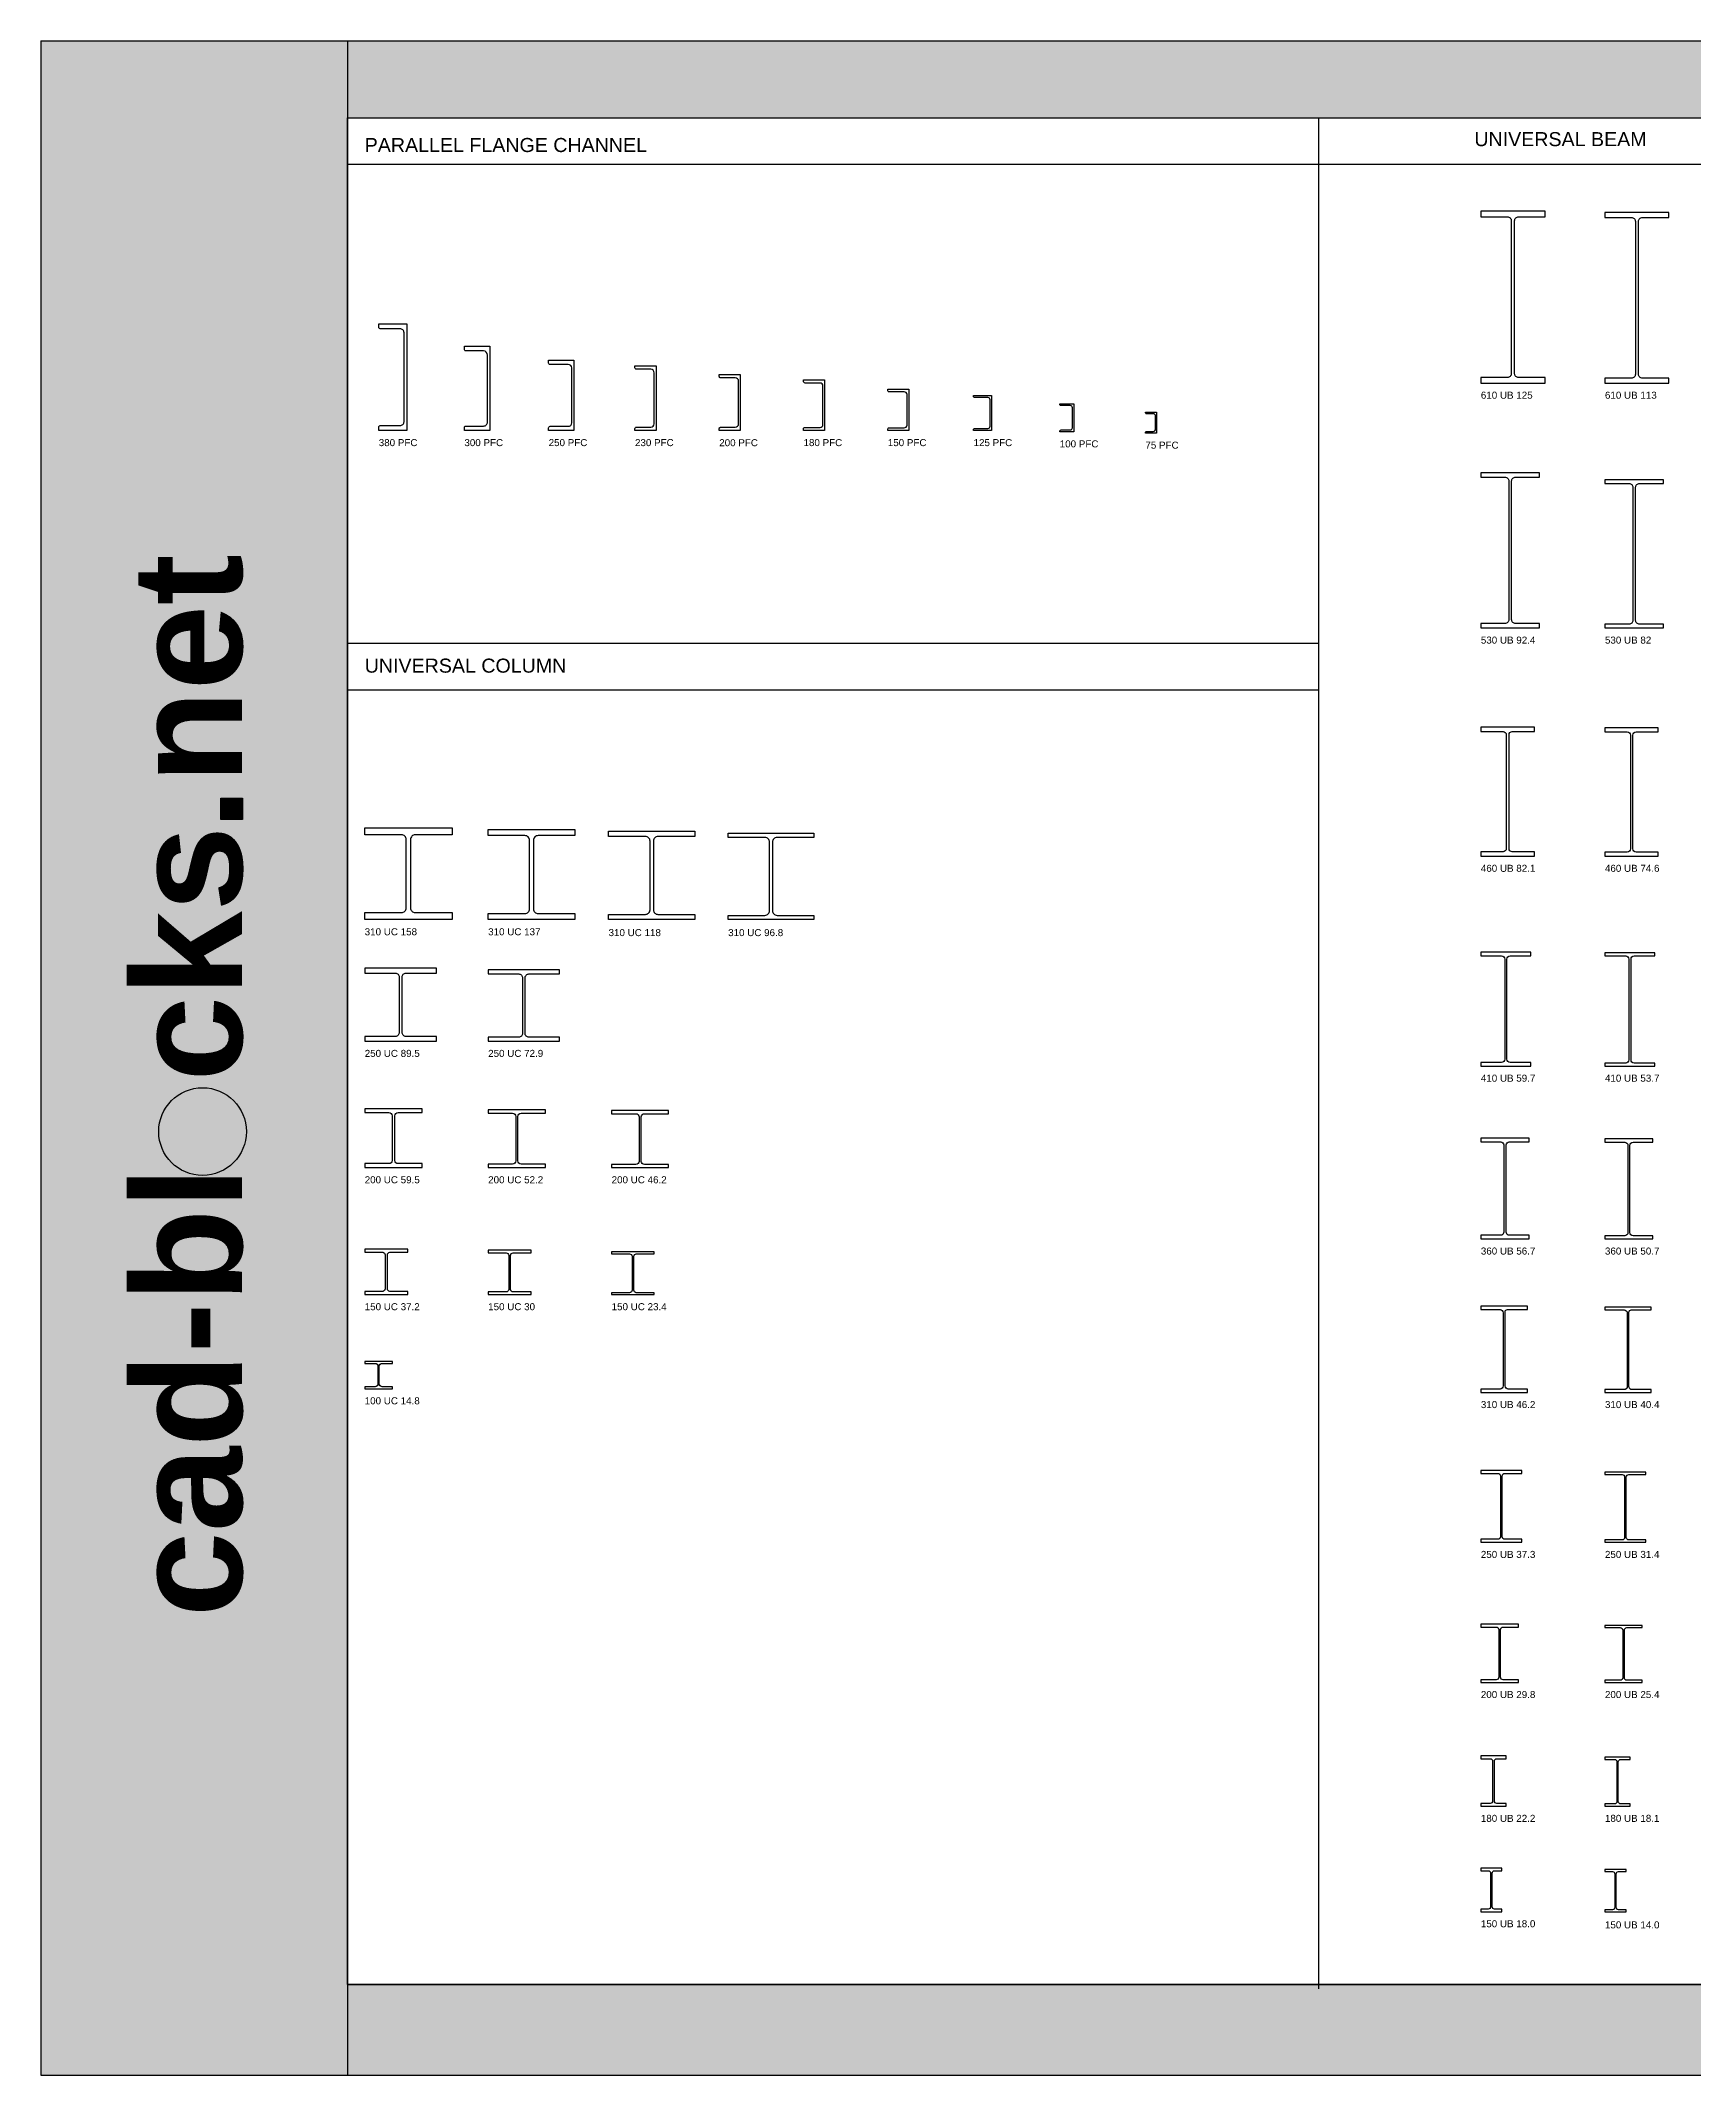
# Model space of a CAD drawing. Header units: millimetres. Extents: x 19846 to 33488, y 10918 to 18163.
# Drawn here: x 19846 to 25731, y 10918 to 18163 of the extents above; entities that cross this region are included whole.
import ezdxf

# ---------------------------------------------------------------- set-up
doc = ezdxf.new("R2010")
doc.units = ezdxf.units.MM
doc.layers.add('www.cad-blocks.net', color=7, linetype='Continuous')
doc.styles.add('ISOCP', font='isocp.shx')
doc.styles.get("Standard").update_dxf_attribs({"font": 'arial.ttf'})

# ---------------------------------------------------------------- blocks, each defined once
blk = doc.blocks.new('FORMAT')
at = {"layer": 'www.cad-blocks.net', "true_color": 0x444444}
blk.add_hatch(color=250, dxfattribs=at).paths.add_polyline_path([(20939.5, 18163), (19846.5, 18163), (19846.5, 10918.4), (20939.5, 10918.4)])
at = {"layer": 'www.cad-blocks.net', "true_color": 0x546d8e}
h = blk.add_hatch(color=155, dxfattribs=at)
h.set_gradient(color1=(68, 68, 68), color2=(84, 109, 142), tint=1)
h.paths.add_polyline_path([(20939.5, 18163), (20939.5, 17888.6), (33487.9, 17888.6), (33487.9, 18163)])
for points in [[(20488.3, 15466), (20488.3, 15389.8), (20564.7, 15389.8), (20564.7, 15466)], [(20266.6, 14278.7, 1), (20578.9, 14278.7, 1)]]:
    blk.add_hatch(color=155, dxfattribs=at).paths.add_polyline_path(points)
h = blk.add_hatch(color=155, dxfattribs=at)
h.set_gradient(color1=(68, 68, 68), color2=(84, 109, 142), tint=1)
h.paths.add_polyline_path([(20939.5, 11241.5), (20939.5, 10918.4), (33487.9, 10918.4), (33487.9, 11241.5)])
at = {"layer": 'www.cad-blocks.net', "color": 250, "true_color": 0x444444}
for p, q in [((19846.5, 18163), (20939.5, 18163)), ((19846.5, 18163), (19846.5, 10918.4)), ((20939.5, 18163), (20939.5, 10918.4)), ((19846.5, 10918.4), (20939.5, 10918.4))]:
    blk.add_line(p, q, dxfattribs=at)
at = {"layer": 'www.cad-blocks.net'}
blk.add_line((20939.5, 18163), (20939.5, 10918.4), dxfattribs=at)
at = {"layer": 'www.cad-blocks.net', "color": 155, "true_color": 0x546d8e}
for p, q in [((20939.5, 18163), (33487.9, 18163)), ((20939.5, 17888.6), (33487.9, 17888.6)), ((20939.5, 17888.6), (20939.5, 11241.5)), ((20939.5, 17888.6), (33487.9, 17888.6)), ((24396.9, 17888.6), (24396.9, 11226.5)), ((33487.9, 17721.6), (20939.5, 17721.6)), ((24396.9, 16017.1), (20939.5, 16017.1)), ((24396.9, 15850.2), (20939.5, 15850.2)), ((20939.5, 11241.5), (33487.9, 11241.5)), ((20939.5, 11241.5), (33487.9, 11241.5)), ((20939.5, 10918.4), (33487.9, 10918.4))]:
    blk.add_line(p, q, dxfattribs=at)
for points in [[(20939.5, 17888.6), (33487.9, 17888.6), (33487.9, 11241.5), (20939.5, 11241.5)], [(20488.3, 15389.8), (20488.3, 15466), (20564.7, 15466), (20564.7, 15389.8)]]:
    blk.add_lwpolyline(points, close=True, dxfattribs=at)
blk.add_circle((20422.8, 14278.7), 156.1, dxfattribs=at)
at = {"layer": 'www.cad-blocks.net', "color": 155, "true_color": 0x546d8e, "char_height": 50, "attachment_point": 1, "style": 'ISOCP'}
for s, insert in [('{\\fArial|b0|i0|c0|p34;UNIVERSAL BEAM}', (24951.8, 17837.5)), ('{\\fArial|b0|i0|c0|p34;PARALLEL FLANGE CHANNEL}', (21000.3, 17816.6)), ('{\\fArial|b0|i0|c0|p34;UNIVERSAL COLUMN}', (21000.3, 15962.8))]:
    blk.add_mtext(s, dxfattribs=dict(at, insert=insert))
at = {"layer": 'www.cad-blocks.net', "insert": (20173.4, 12550.4), "char_height": 390, "attachment_point": 1, "rotation": 90}
blk.add_mtext_dynamic_manual_height_columns('{\\fArial|b1|i0|c0|p34;\\C255;\\c16777215;cad-bl  cks net}', width=28100.867, gutter_width=12.5, heights=[0], dxfattribs=at)

msp = doc.modelspace()

# ---------------------------------------------------------------- linework, layer by layer
for points in [[(25095.3, 17522.2, -0.414214), (25109.3, 17536.2), (25203.9, 17536.2), (25203.9, 17555.8), (24974.9, 17555.8), (24974.9, 17536.2), (25069.4, 17536.2, -0.414214), (25083.4, 17522.2), (25083.4, 16977.4, -0.414214), (25069.4, 16963.4), (24974.9, 16963.4), (24974.9, 16943.8), (25203.9, 16943.8), (25203.9, 16963.4), (25109.3, 16963.4, -0.414214), (25095.3, 16977.4), (25095.3, 17522.2)], [(25536.4, 17519.5, -0.414214), (25550.4, 17533.5), (25644.8, 17533.5), (25644.8, 17550.8), (25416.8, 17550.8), (25416.8, 17533.5), (25511.2, 17533.5, -0.414214), (25525.2, 17519.5), (25525.2, 16975.1, -0.414214), (25511.2, 16961.1), (25416.8, 16961.1), (25416.8, 16943.8), (25644.8, 16943.8), (25644.8, 16961.1), (25550.4, 16961.1, -0.414214), (25536.4, 16975.1), (25536.4, 17519.5)], [(25084.5, 16595.3, -0.414214), (25098.5, 16609.3), (25183.9, 16609.3), (25183.9, 16624.9), (24974.9, 16624.9), (24974.9, 16609.3), (25060.3, 16609.3, -0.414214), (25074.3, 16595.3), (25074.3, 16101.5, -0.414214), (25060.3, 16087.5), (24974.9, 16087.5), (24974.9, 16071.9), (25183.9, 16071.9), (25183.9, 16087.5), (25098.5, 16087.5, -0.414214), (25084.5, 16101.5), (25084.5, 16595.3)], [(25526.1, 16572.7, -0.414214), (25540.1, 16586.7), (25625.8, 16586.7), (25625.8, 16599.9), (25416.8, 16599.9), (25416.8, 16586.7), (25502.5, 16586.7, -0.414214), (25516.5, 16572.7), (25516.5, 16099.1, -0.414214), (25502.5, 16085.1), (25416.8, 16085.1), (25416.8, 16071.9), (25625.8, 16071.9), (25625.8, 16085.1), (25540.1, 16085.1, -0.414214), (25526.1, 16099.1), (25526.1, 16572.7)], [(25075.3, 15691.8, -0.414214), (25086.7, 15703.2), (25165.9, 15703.2), (25165.9, 15719.2), (24974.9, 15719.2), (24974.9, 15703.2), (25054, 15703.2, -0.414214), (25065.4, 15691.8), (25065.4, 15286.6, -0.414214), (25054, 15275.2), (24974.9, 15275.2), (24974.9, 15259.2), (25165.9, 15259.2), (25165.9, 15275.2), (25086.7, 15275.2, -0.414214), (25075.3, 15286.6), (25075.3, 15691.8)], [(25516.3, 15690.3, -0.414214), (25527.7, 15701.7), (25606.8, 15701.7), (25606.8, 15716.2), (25416.8, 15716.2), (25416.8, 15701.7), (25495.8, 15701.7, -0.414214), (25507.2, 15690.3), (25507.2, 15285.1, -0.414214), (25495.8, 15273.7), (25416.8, 15273.7), (25416.8, 15259.2), (25606.8, 15259.2), (25606.8, 15273.7), (25527.7, 15273.7, -0.414214), (25516.3, 15285.1), (25516.3, 15690.3)], [(21147.5, 14617.6, -0.414214), (21133.5, 14631.6), (21133.5, 14829, -0.414214), (21147.5, 14843), (21256.3, 14843), (21256.3, 14860.3), (21000.3, 14860.3), (21000.3, 14843), (21109, 14843, -0.414214), (21123, 14829), (21123, 14631.6, -0.414214), (21109, 14617.6), (21000.3, 14617.6), (21000.3, 14600.3), (21256.3, 14600.3), (21256.3, 14617.6), (21147.5, 14617.6)], [(21571.2, 14826.1, -0.414214), (21585.2, 14840.1), (21693.9, 14840.1), (21693.9, 14854.3), (21439.9, 14854.3), (21439.9, 14840.1), (21548.6, 14840.1, -0.414214), (21562.6, 14826.1), (21562.6, 14628.5, -0.414214), (21548.6, 14614.5), (21439.9, 14614.5), (21439.9, 14600.3), (21693.9, 14600.3), (21693.9, 14614.5), (21585.2, 14614.5, -0.414214), (21571.2, 14628.5), (21571.2, 14826.1)], [(25067.8, 14892.8, -0.414214), (25079.2, 14904.2), (25152.9, 14904.2), (25152.9, 14917), (24974.9, 14917), (24974.9, 14904.2), (25048.6, 14904.2, -0.414214), (25060, 14892.8), (25060, 14536.2, -0.414214), (25048.6, 14524.8), (24974.9, 14524.8), (24974.9, 14512), (25152.9, 14512), (25152.9, 14524.8), (25079.2, 14524.8, -0.414214), (25067.8, 14536.2), (25067.8, 14892.8)], [(25509.6, 14892.7, -0.414214), (25521, 14904.1), (25594.8, 14904.1), (25594.8, 14915), (25416.8, 14915), (25416.8, 14904.1), (25490.6, 14904.1, -0.414214), (25502, 14892.7), (25502, 14534.3, -0.414214), (25490.6, 14522.9), (25416.8, 14522.9), (25416.8, 14512), (25594.8, 14512), (25594.8, 14522.9), (25521, 14522.9, -0.414214), (25509.6, 14534.3), (25509.6, 14892.7)], [(21119, 14164.5, -0.414214), (21107.6, 14175.9), (21107.6, 14334.7, -0.414214), (21119, 14346.1), (21205.3, 14346.1), (21205.3, 14360.3), (21000.3, 14360.3), (21000.3, 14346.1), (21086.6, 14346.1, -0.414214), (21098, 14334.7), (21098, 14175.9, -0.414214), (21086.6, 14164.5), (21000.3, 14164.5), (21000.3, 14150.3), (21205.3, 14150.3), (21205.3, 14164.5), (21119, 14164.5)], [(21545.9, 14332.4, -0.414214), (21557.3, 14343.8), (21643.9, 14343.8), (21643.9, 14356.3), (21439.9, 14356.3), (21439.9, 14343.8), (21526.5, 14343.8, -0.414214), (21537.9, 14332.4), (21537.9, 14174.2, -0.414214), (21526.5, 14162.8), (21439.9, 14162.8), (21439.9, 14150.3), (21643.9, 14150.3), (21643.9, 14162.8), (21557.3, 14162.8, -0.414214), (21545.9, 14174.2), (21545.9, 14332.4)], [(21984.7, 14330.9, -0.414214), (21996.1, 14342.3), (22082.6, 14342.3), (22082.6, 14353.3), (21879.6, 14353.3), (21879.6, 14342.3), (21966, 14342.3, -0.414214), (21977.4, 14330.9), (21977.4, 14172.7, -0.414214), (21966, 14161.3), (21879.6, 14161.3), (21879.6, 14150.3), (22082.6, 14150.3), (22082.6, 14161.3), (21996.1, 14161.3, -0.414214), (21984.7, 14172.7), (21984.7, 14330.9)], [(25064.9, 14231.1, -0.414214), (25076.3, 14242.5), (25146.9, 14242.5), (25146.9, 14255.5), (24974.9, 14255.5), (24974.9, 14242.5), (25045.5, 14242.5, -0.414214), (25056.9, 14231.1), (25056.9, 13920.9, -0.414214), (25045.5, 13909.5), (24974.9, 13909.5), (24974.9, 13896.5), (25146.9, 13896.5), (25146.9, 13909.5), (25076.3, 13909.5, -0.414214), (25064.9, 13920.9), (25064.9, 14231.1)], [(25505.9, 14229.6, -0.414214), (25517.3, 14241), (25587.8, 14241), (25587.8, 14252.5), (25416.8, 14252.5), (25416.8, 14241), (25487.2, 14241, -0.414214), (25498.6, 14229.6), (25498.6, 13919.4, -0.414214), (25487.2, 13908), (25416.8, 13908), (25416.8, 13896.5), (25587.8, 13896.5), (25587.8, 13908), (25517.3, 13908, -0.414214), (25505.9, 13919.4), (25505.9, 14229.6)], [(21081.3, 13839.9, -0.414214), (21090.2, 13848.8), (21154.3, 13848.8), (21154.3, 13860.3), (21000.3, 13860.3), (21000.3, 13848.8), (21064.3, 13848.8, -0.414214), (21073.2, 13839.9), (21073.2, 13718.7, -0.414214), (21064.3, 13709.8), (21000.3, 13709.8), (21000.3, 13698.3), (21154.3, 13698.3), (21154.3, 13709.8), (21090.2, 13709.8, -0.414214), (21081.3, 13718.7), (21081.3, 13839.9)], [(21519.7, 13838, -0.414214), (21528.6, 13846.9), (21592.9, 13846.9), (21592.9, 13856.3), (21439.9, 13856.3), (21439.9, 13846.9), (21504.2, 13846.9, -0.414214), (21513.1, 13838), (21513.1, 13716.6, -0.414214), (21504.2, 13707.7), (21439.9, 13707.7), (21439.9, 13698.3), (21592.9, 13698.3), (21592.9, 13707.7), (21528.6, 13707.7, -0.414214), (21519.7, 13716.6), (21519.7, 13838)], [(21958.6, 13834.6, -0.414214), (21967.5, 13843.5), (22031.6, 13843.5), (22031.6, 13850.3), (21879.6, 13850.3), (21879.6, 13843.5), (21943.6, 13843.5, -0.414214), (21952.5, 13834.6), (21952.5, 13714, -0.414214), (21943.6, 13705.1), (21879.6, 13705.1), (21879.6, 13698.3), (22031.6, 13698.3), (22031.6, 13705.1), (21967.5, 13705.1, -0.414214), (21958.6, 13714), (21958.6, 13834.6)], [(25061.2, 13637, -0.414214), (25069.2, 13645), (25140.9, 13645), (25140.9, 13656.8), (24974.9, 13656.8), (24974.9, 13645), (25043.1, 13645, -0.414214), (25054.5, 13633.6), (25054.5, 13373, -0.414214), (25043.1, 13361.6), (24974.9, 13361.6), (24974.9, 13349.8), (25140.9, 13349.8), (25140.9, 13361.6), (25072.6, 13361.6, -0.414214), (25061.2, 13373), (25061.2, 13637)], [(25502.3, 13635.6, -0.414214), (25510.3, 13643.6), (25581.8, 13643.6), (25581.8, 13653.8), (25416.8, 13653.8), (25416.8, 13643.6), (25484.8, 13643.6, -0.414214), (25496.2, 13632.2), (25496.2, 13371.4, -0.414214), (25484.8, 13360), (25416.8, 13360), (25416.8, 13349.8), (25581.8, 13349.8), (25581.8, 13360), (25513.7, 13360, -0.414214), (25502.3, 13371.4), (25502.3, 13635.6)], [(21052.3, 13443.3, -0.414214), (21062.3, 13453.3), (21099.3, 13453.3), (21099.3, 13460.3), (21000.3, 13460.3), (21000.3, 13453.3), (21037.3, 13453.3, -0.414214), (21047.3, 13443.3), (21047.3, 13380.3, -0.414214), (21037.3, 13370.3), (21000.3, 13370.3), (21000.3, 13363.3), (21099.3, 13363.3), (21099.3, 13370.3), (21062.3, 13370.3, -0.414214), (21052.3, 13380.3), (21052.3, 13443.3)], [(25051.1, 13052.5, -0.414214), (25060, 13061.4), (25120.9, 13061.4), (25120.9, 13072.3), (24974.9, 13072.3), (24974.9, 13061.4), (25035.8, 13061.4, -0.414214), (25044.7, 13052.5), (25044.7, 12836.1, -0.414214), (25035.8, 12827.2), (24974.9, 12827.2), (24974.9, 12816.3), (25120.9, 12816.3), (25120.9, 12827.2), (25060, 12827.2, -0.414214), (25051.1, 12836.1), (25051.1, 13052.5)], [(25492.8, 13048.8, -0.414214), (25501.7, 13057.7), (25562.8, 13057.7), (25562.8, 13066.3), (25416.8, 13066.3), (25416.8, 13057.7), (25477.8, 13057.7, -0.414214), (25486.7, 13048.8), (25486.7, 12833.8, -0.414214), (25477.8, 12824.9), (25416.8, 12824.9), (25416.8, 12816.3), (25562.8, 12816.3), (25562.8, 12824.9), (25501.7, 12824.9, -0.414214), (25492.8, 12833.8), (25492.8, 13048.8)], [(25045, 12505.8, -0.414214), (25053.9, 12514.7), (25108.9, 12514.7), (25108.9, 12524.3), (24974.9, 12524.3), (24974.9, 12514.7), (25029.8, 12514.7, -0.414214), (25038.7, 12505.8), (25038.7, 12335.8, -0.414214), (25029.8, 12326.9), (24974.9, 12326.9), (24974.9, 12317.3), (25108.9, 12317.3), (25108.9, 12326.9), (25053.9, 12326.9, -0.414214), (25045, 12335.8), (25045, 12505.8)], [(25486.2, 12503.6, -0.414214), (25495.1, 12512.5), (25549.8, 12512.5), (25549.8, 12520.3), (25416.8, 12520.3), (25416.8, 12512.5), (25471.5, 12512.5, -0.414214), (25480.4, 12503.6), (25480.4, 12334, -0.414214), (25471.5, 12325.1), (25416.8, 12325.1), (25416.8, 12317.3), (25549.8, 12317.3), (25549.8, 12325.1), (25495.1, 12325.1, -0.414214), (25486.2, 12334), (25486.2, 12503.6)], [(25022.9, 12036.6, -0.414214), (25031.8, 12045.5), (25064.9, 12045.5), (25064.9, 12055.5), (24974.9, 12055.5), (24974.9, 12045.5), (25008, 12045.5, -0.414214), (25016.9, 12036.6), (25016.9, 11895.4, -0.414214), (25008, 11886.5), (24974.9, 11886.5), (24974.9, 11876.5), (25064.9, 11876.5), (25064.9, 11886.5), (25031.8, 11886.5, -0.414214), (25022.9, 11895.4), (25022.9, 12036.6)], [(25464.3, 12034.6, -0.414214), (25473.2, 12043.5), (25506.8, 12043.5), (25506.8, 12051.5), (25416.8, 12051.5), (25416.8, 12043.5), (25450.4, 12043.5, -0.414214), (25459.3, 12034.6), (25459.3, 11893.4, -0.414214), (25450.4, 11884.5), (25416.8, 11884.5), (25416.8, 11876.5), (25506.8, 11876.5), (25506.8, 11884.5), (25473.2, 11884.5, -0.414214), (25464.3, 11893.4), (25464.3, 12034.6)], [(25015.4, 11638.6, -0.414214), (25023.4, 11646.6), (25049.9, 11646.6), (25049.9, 11656.1), (24974.9, 11656.1), (24974.9, 11646.6), (25001.4, 11646.6, -0.414214), (25009.4, 11638.6), (25009.4, 11518.6, -0.414214), (25001.4, 11510.6), (24974.9, 11510.6), (24974.9, 11501.1), (25049.9, 11501.1), (25049.9, 11510.6), (25023.4, 11510.6, -0.414214), (25015.4, 11518.6), (25015.4, 11638.6)], [(25456.8, 11636.1, -0.414214), (25464.8, 11644.1), (25491.8, 11644.1), (25491.8, 11651.1), (25416.8, 11651.1), (25416.8, 11644.1), (25443.8, 11644.1, -0.414214), (25451.8, 11636.1), (25451.8, 11516.1, -0.414214), (25443.8, 11508.1), (25416.8, 11508.1), (25416.8, 11501.1), (25491.8, 11501.1), (25491.8, 11508.1), (25464.8, 11508.1, -0.414214), (25456.8, 11516.1), (25456.8, 11636.1)]]:
    msp.add_lwpolyline(points, format="xyb")
for points in [[(21150.3, 17154.9), (21150.3, 16774.9), (21050.3, 16774.9), (21050.3, 16787.4, -0.414214), (21055.3, 16792.4), (21126.3, 16792.4, 0.414214), (21140.3, 16806.4), (21140.3, 17123.4, 0.414214), (21126.3, 17137.4), (21055.3, 17137.4, -0.414214), (21050.3, 17142.4), (21050.3, 17154.9), (21150.3, 17154.9)], [(21445.3, 17074.9), (21445.3, 16774.9), (21355.3, 16774.9), (21355.3, 16785.9, -0.414214), (21360.3, 16790.9), (21423.3, 16790.9, 0.414214), (21437.3, 16804.9), (21437.3, 17043.4, 0.392645), (21423.3, 17058.9), (21360.3, 17058.9, -0.414214), (21355.3, 17063.9), (21355.3, 17074.9), (21445.3, 17074.9)], [(21745.3, 17024.9), (21745.3, 16774.9), (21655.3, 16774.9), (21655.3, 16784.9, -0.414214), (21660.3, 16789.9), (21725.3, 16789.9, 0.414214), (21737.3, 16801.9), (21737.3, 16997.9, 0.414214), (21725.3, 17009.9), (21660.3, 17009.9, -0.414214), (21655.3, 17014.9), (21655.3, 17024.9), (21745.3, 17024.9)], [(22037.8, 17004.9), (22037.8, 16774.9), (21962.8, 16774.9), (21962.8, 16781.9, -0.414214), (21967.8, 16786.9), (22019.3, 16786.9, 0.414214), (22031.3, 16798.9), (22031.3, 16980.9, 0.414214), (22019.3, 16992.9), (21967.8, 16992.9, -0.414214), (21962.8, 16997.9), (21962.8, 17004.9), (22037.8, 17004.9)], [(22337.8, 16974.7), (22337.8, 16774.7), (22262.8, 16774.7), (22262.8, 16781.7, -0.414214), (22267.8, 16786.7), (22319.8, 16786.7, 0.414214), (22331.8, 16798.7), (22331.8, 16950.7, 0.414214), (22319.8, 16962.7), (22267.8, 16962.7, -0.414214), (22262.8, 16967.7), (22262.8, 16974.7), (22337.8, 16974.7)], [(22637.9, 16954.9), (22637.9, 16774.9), (22562.9, 16774.9), (22562.9, 16780.9, -0.414214), (22567.9, 16785.9), (22621.9, 16785.9, 0.414214), (22631.9, 16795.9), (22631.9, 16933.9, 0.414214), (22621.9, 16943.9), (22568.2, 16943.9, -0.414214), (22563.2, 16948.9), (22563.2, 16954.9), (22637.9, 16954.9)], [(22937.5, 16922.4), (22937.5, 16774.9), (22863, 16774.9), (22863, 16779.4, -0.414214), (22868, 16784.4), (22921.5, 16784.4, 0.414214), (22931.5, 16794.4), (22931.5, 16902.9, 0.414214), (22921.5, 16912.9), (22868, 16912.9, -0.414214), (22863, 16917.9), (22863, 16922.4), (22937.5, 16922.4)], [(23232.1, 16899.9), (23232.1, 16774.9), (23168.4, 16774.9), (23168.4, 16777.4, -0.414214), (23173.4, 16782.4), (23219.4, 16782.4, 0.414214), (23227.4, 16790.4), (23227.4, 16884.4, 0.414214), (23219.4, 16892.4), (23173.4, 16892.4, -0.414214), (23168.4, 16897.4), (23168.4, 16899.9), (23232.1, 16899.9)], [(23525.3, 16870.4), (23525.3, 16770.4), (23475.3, 16770.4), (23475.3, 16772.1, -0.414214), (23480.3, 16777.1), (23512.6, 16777.1, 0.414214), (23520.6, 16785.1), (23520.6, 16855.7, 0.414214), (23512.6, 16863.7), (23480.3, 16863.7, -0.414214), (23475.3, 16868.7), (23475.3, 16870.4), (23525.3, 16870.4)], [(23820.3, 16840.9), (23820.3, 16765.9), (23780.3, 16765.9), (23780.3, 16767.6, -0.439758), (23785.3, 16772), (23808.5, 16772, 0.414214), (23816.5, 16780), (23816.5, 16826.8, 0.414214), (23808.5, 16834.8), (23785.3, 16834.8, -0.439758), (23780.3, 16839.2), (23780.3, 16840.9), (23820.3, 16840.9)], [(21000.3, 15335.3), (21000.3, 15360.3), (21311.3, 15360.3), (21311.3, 15335.3), (21180.1, 15335.3, 0.414214), (21163.6, 15318.8), (21163.6, 15074.8, 0.414214), (21180.1, 15058.3), (21311.3, 15058.3), (21311.3, 15033.3), (21000.3, 15033.3), (21000.3, 15058.3), (21131.4, 15058.3, 0.414214), (21147.9, 15074.8), (21147.9, 15318.8, 0.414214), (21131.4, 15335.3)], [(21439.9, 15332.6), (21439.9, 15354.3), (21748.9, 15354.3), (21748.9, 15332.6), (21617.8, 15332.6, 0.414214), (21601.3, 15316.1), (21601.3, 15071.5, 0.414214), (21617.8, 15055), (21748.9, 15055), (21748.9, 15033.3), (21439.9, 15033.3), (21439.9, 15055), (21571, 15055, 0.414214), (21587.5, 15071.5), (21587.5, 15316.1, 0.414214), (21571, 15332.6)], [(21868.7, 15329.6), (21868.7, 15348.3), (22175.8, 15348.3), (22175.8, 15329.6), (22044.7, 15329.6, 0.414214), (22028.2, 15313.1), (22028.2, 15068.5, 0.414214), (22044.7, 15052), (22175.8, 15052), (22175.8, 15033.3), (21868.7, 15033.3), (21868.7, 15052), (21999.8, 15052, 0.414214), (22016.3, 15068.5), (22016.3, 15313.1, 0.414214), (21999.8, 15329.6)], [(22294.5, 15325.9), (22294.5, 15341.3), (22599.5, 15341.3), (22599.5, 15325.9), (22468.5, 15325.9, 0.414214), (22452, 15309.4), (22452, 15065.2, 0.414214), (22468.5, 15048.7), (22599.5, 15048.7), (22599.5, 15033.3), (22294.5, 15033.3), (22294.5, 15048.7), (22425.6, 15048.7, 0.414214), (22442.1, 15065.2), (22442.1, 15309.4, 0.414214), (22425.6, 15325.9)]]:
    msp.add_lwpolyline(points, format="xyb", close=True)

# ---------------------------------------------------------------- block references
msp.add_blockref('FORMAT', (0, 0))

# ---------------------------------------------------------------- texts
at = {"char_height": 25, "attachment_point": 1, "style": 'ISOCP'}
for s, insert in [('{\\fArial|b0|i0|c0|p34;610 UB 125}', (24974.9, 16913.2)), ('{\\fArial|b0|i0|c0|p34;610 UB 113}', (25416.8, 16913.2)), ('{\\fArial|b0|i0|c0|p34;380 PFC}', (21050.3, 16744.4)), ('{\\fArial|b0|i0|c0|p34;300 PFC}', (21355.3, 16744.4)), ('{\\fArial|b0|i0|c0|p34;250 PFC}', (21655.3, 16744.4)), ('{\\fArial|b0|i0|c0|p34;230 PFC}', (21962.8, 16744.4)), ('{\\fArial|b0|i0|c0|p34;200 PFC}', (22262.8, 16744.1)), ('{\\fArial|b0|i0|c0|p34;180 PFC}', (22562.9, 16744.4)), ('{\\fArial|b0|i0|c0|p34;150 PFC}', (22863, 16744.4)), ('{\\fArial|b0|i0|c0|p34;125 PFC}', (23168.4, 16744.4)), ('{\\fArial|b0|i0|c0|p34;100 PFC}', (23475.3, 16739.9)), ('{\\fArial|b0|i0|c0|p34;75 PFC}', (23780.3, 16735.4)), ('{\\fArial|b0|i0|c0|p34;530 UB 92.4}', (24974.9, 16041.3)), ('{\\fArial|b0|i0|c0|p34;530 UB 82}', (25416.8, 16041.3)), ('{\\fArial|b0|i0|c0|p34;460 UB 82.1}', (24974.9, 15228.7)), ('{\\fArial|b0|i0|c0|p34;460 UB 74.6}', (25416.8, 15228.7)), ('{\\fArial|b0|i0|c0|p34;310 UC 158}', (21000.3, 15002.7)), ('{\\fArial|b0|i0|c0|p34;310 UC 137}', (21439.9, 15002.7)), ('{\\fArial|b0|i0|c0|p34;310 UC 118}', (21868.7, 14999.7)), ('{\\fArial|b0|i0|c0|p34;310 UC 96.8}', (22294.5, 14999.7)), ('{\\fArial|b0|i0|c0|p34;250 UC 89.5}', (21000.3, 14569.7)), ('{\\fArial|b0|i0|c0|p34;250 UC 72.9}', (21439.9, 14569.7)), ('{\\fArial|b0|i0|c0|p34;410 UB 59.7}', (24974.9, 14481.4)), ('{\\fArial|b0|i0|c0|p34;410 UB 53.7}', (25416.8, 14481.4)), ('{\\fArial|b0|i0|c0|p34;200 UC 59.5}', (21000.3, 14119.7)), ('{\\fArial|b0|i0|c0|p34;200 UC 52.2}', (21439.9, 14119.7)), ('{\\fArial|b0|i0|c0|p34;200 UC 46.2}', (21879.6, 14119.7)), ('{\\fArial|b0|i0|c0|p34;360 UB 56.7}', (24974.9, 13865.9)), ('{\\fArial|b0|i0|c0|p34;360 UB 50.7}', (25416.8, 13865.9)), ('{\\fArial|b0|i0|c0|p34;150 UC 37.2}', (21000.3, 13667.7)), ('{\\fArial|b0|i0|c0|p34;150 UC 30}', (21439.9, 13667.7)), ('{\\fArial|b0|i0|c0|p34;150 UC 23.4}', (21879.6, 13667.7)), ('{\\fArial|b0|i0|c0|p34;100 UC 14.8}', (21000.3, 13332.7)), ('{\\fArial|b0|i0|c0|p34;310 UB 46.2}', (24974.9, 13319.2)), ('{\\fArial|b0|i0|c0|p34;310 UB 40.4}', (25416.8, 13319.2)), ('{\\fArial|b0|i0|c0|p34;250 UB 37.3}', (24974.9, 12785.7)), ('{\\fArial|b0|i0|c0|p34;250 UB 31.4}', (25416.8, 12785.7)), ('{\\fArial|b0|i0|c0|p34;200 UB 29.8}', (24974.9, 12286.7)), ('{\\fArial|b0|i0|c0|p34;200 UB 25.4}', (25416.8, 12286.7)), ('{\\fArial|b0|i0|c0|p34;180 UB 22.2}', (24974.9, 11845.9)), ('{\\fArial|b0|i0|c0|p34;180 UB 18.1}', (25416.8, 11845.9)), ('{\\fArial|b0|i0|c0|p34;150 UB 18.0}', (24974.9, 11470.6)), ('{\\fArial|b0|i0|c0|p34;150 UB 14.0}', (25416.8, 11466.6))]:
    msp.add_mtext(s, dxfattribs=dict(at, insert=insert))

doc.saveas('drawing.dxf')
